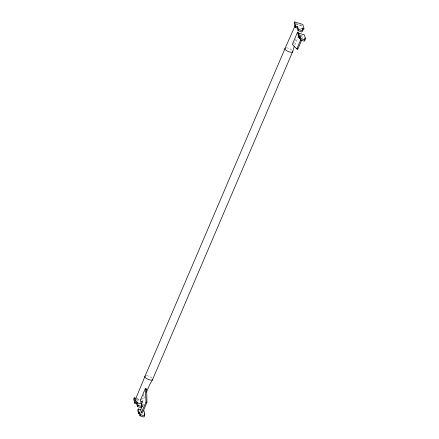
<?xml version="1.0" encoding="UTF-8"?>
<svg xmlns="http://www.w3.org/2000/svg" width="439" height="439" viewBox="0 0 439 439"><rect width="100%" height="100%" fill="white"/><g stroke="black" fill="none" stroke-linecap="round" stroke-linejoin="round"><path stroke-width="0.33" stroke-dasharray="2.19 1.65" d="M141.627 399.88L144.541 393.07M293.51 44.279L295.623 39.323M142.22 402.086L144.886 395.846M294.794 44.948L297.993 37.458M143.438 404.528L142.922 405.729L141.808 401.482L142.324 400.275L143.438 404.528L141.583 403.957M300.495 29.1L301.994 28.096M296.045 23.733L302.323 25.654M300.128 34.917L303.3 35.888M136.672 398.546L141.067 399.891M136.156 399.753L139.295 400.714M302.383 38.473L301.588 35.433L300.605 35.136L301.247 37.567M141.528 401.125L141.857 402.371M142.675 405.493L143.004 406.739M286.442 47.829A4.269 1.586 23.1 0 1 292.006 50.161M295.562 24.628A3.748 1.394 23.1 0 1 299.25 25.056A3.748 1.394 23.1 0 1 302.235 27.416M299.738 29.133A1.361 0.505 23.1 0 1 299.217 28.969M146.406 375.702A4.269 1.586 23.1 0 1 151.971 378.034M136.633 399.029A3.748 1.394 23.1 0 1 139.52 399.803M141.512 401.07A3.748 1.394 23.1 0 1 142.198 402.031"/><path stroke-width="0.66" d="M292.818 51.264L294.317 46.155M295.299 25.253L285.213 48.087L145.144 375.943L135.525 399.243A3.748 1.394 23.1 0 0 135.947 400.873L138.274 403.04A1.361 0.505 23.1 0 0 139.443 403.677A1.361 0.505 23.1 0 0 140.458 403.71L141.457 403.046M136.046 398.354L134.158 397.778L133.643 398.985L134.762 403.238L136.617 403.803L137.555 406.58L141.55 407.804L142.06 406.596L141.704 404.615M303.953 28.694L302.839 24.447L294.673 21.95L294.163 23.157L295.277 27.405L297.132 27.975L298.07 30.752L302.065 31.97L302.581 30.768L302.098 28.129L303.953 28.694L303.437 29.901L302.202 29.523M134.762 403.238L135.272 402.031L134.158 397.778M295.277 27.405L295.793 26.197L294.673 21.95M136.617 403.803L137.133 402.596L135.272 402.031M297.132 27.975L297.647 26.768L295.793 26.197M137.555 406.58L138.071 405.378L137.133 402.596M298.07 30.752L298.586 29.545L297.647 26.768M145.408 388.438L140.387 400.203L142.022 406.443L140.606 409.757L141.402 412.797L142.384 413.099L146.961 402.371L146.648 389.728L146.39 388.734L145.408 388.438L145.984 402.069L141.402 412.797M304.2 39.34L304.842 39.537L305.357 38.33L304.715 38.138L304.973 40.015L304.457 41.222L300.534 40.02L299.766 37.99L299.129 37.792L299.645 36.585L298.531 32.513L297.554 32.212L292.528 43.977L292.791 44.965L296.824 48.899L297.801 49.201L301.62 40.262M141.391 409.927L138.219 408.956L137.703 410.163L138.609 413.62L139.251 413.818L140.014 415.848L143.943 417.05L144.458 415.843L144.201 413.966L144.837 414.158L144.321 415.365M146.483 392.098L149.683 384.613L152.465 379.9L292.495 52.027M138.609 413.62L139.125 412.413L138.219 408.956M299.661 37.348L299.189 38.451L297.554 32.212M139.251 413.818L139.767 412.611L139.125 412.413M299.766 37.99L300.281 36.783L299.645 36.585M140.014 415.848L140.529 414.641L139.767 412.611M300.534 40.02L301.05 38.813L300.281 36.783M296.824 48.899L300.644 39.96M298.586 29.545L302.581 30.768M301.05 38.813L304.973 40.015M145.671 389.426L146.648 389.728M145.984 402.069L146.961 402.371M138.071 405.378L142.06 406.596M140.529 414.641L144.458 415.843M296.907 48.323L297.801 49.201M305.357 38.33L304.446 34.873L298.739 33.128L298.224 34.335L299.129 37.792M143.932 410.701L144.837 414.158M292.78 51.253A4.269 1.586 23.1 0 1 288.291 51.544A4.269 1.586 23.1 0 1 285.18 48.076M152.745 379.126A4.269 1.586 23.1 0 1 148.256 379.411A4.269 1.586 23.1 0 1 145.144 375.943"/></g></svg>
